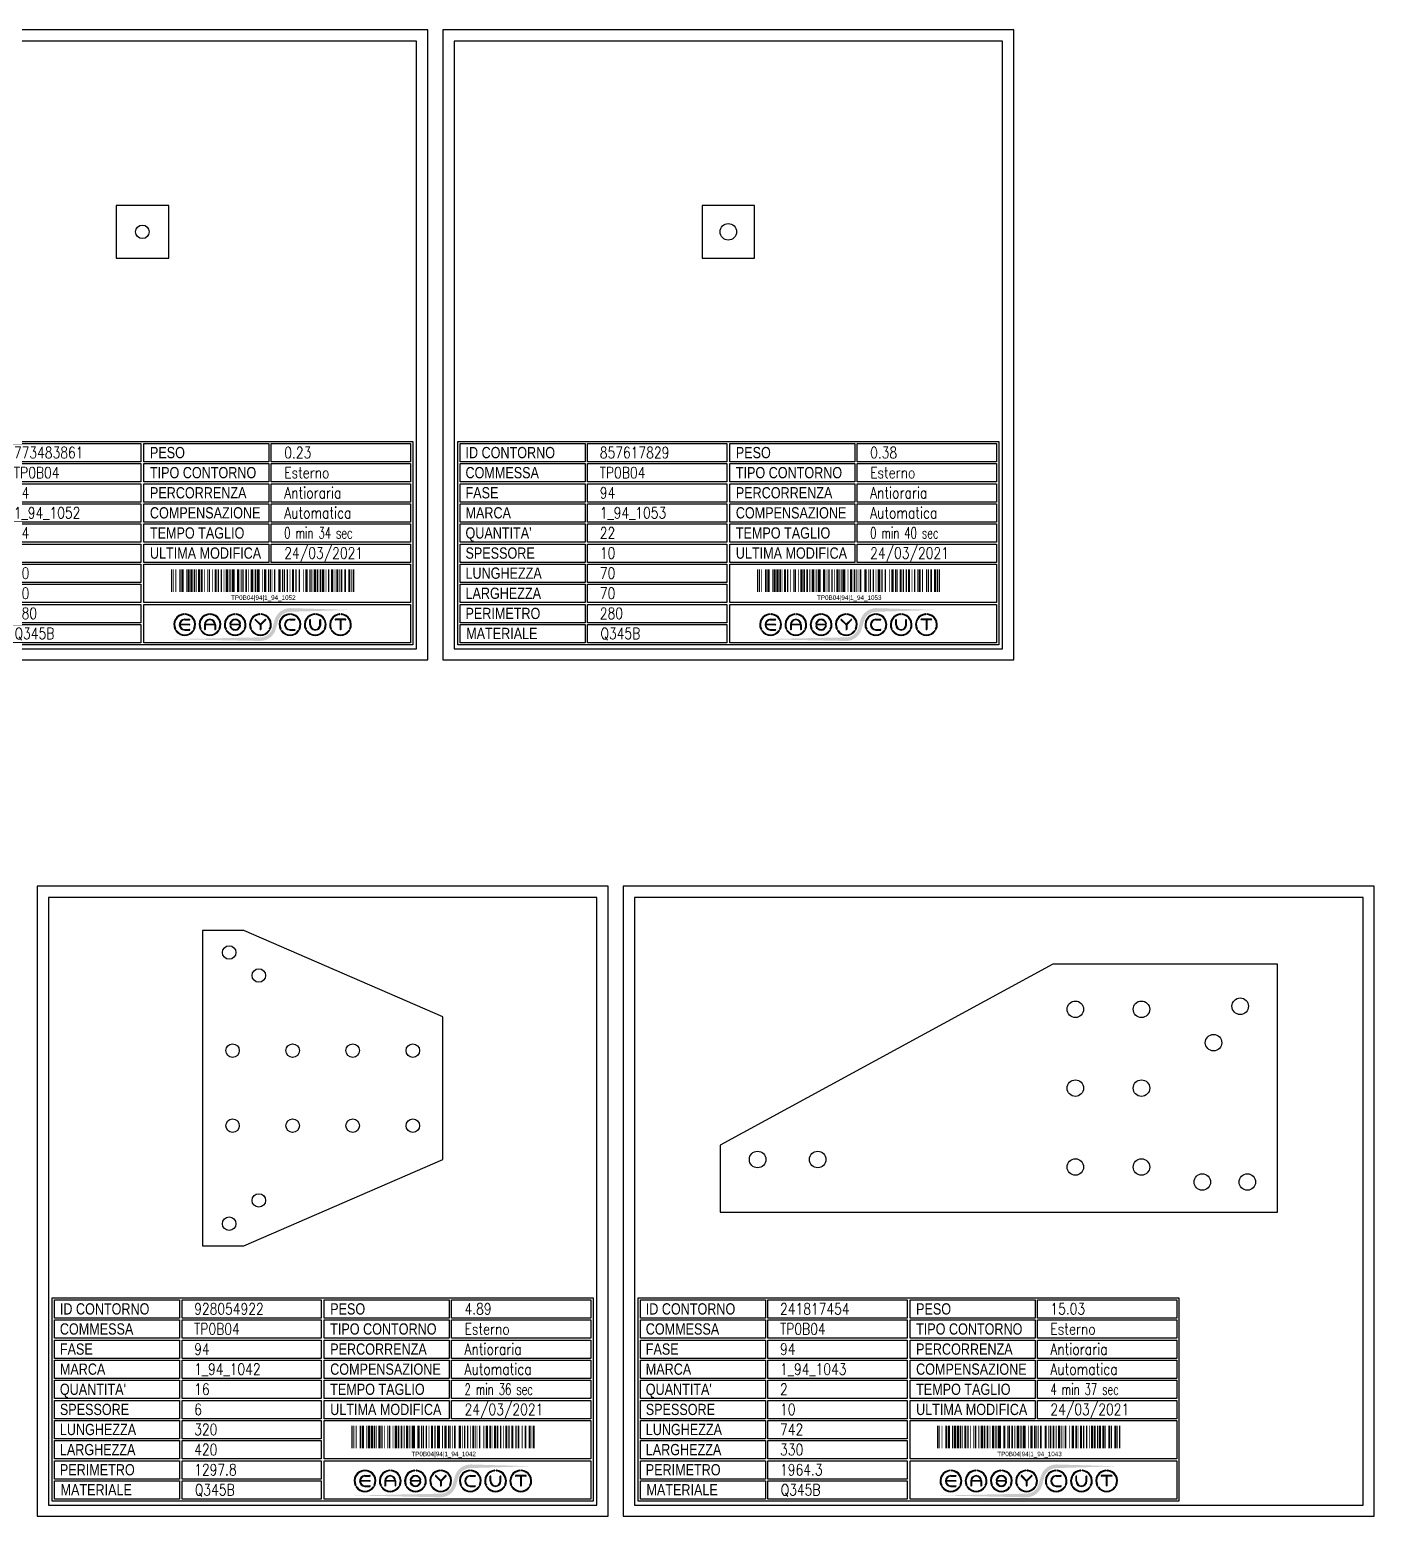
# Model space of a CAD drawing. Header units: millimetres. Extents: x -16874 to 48937, y 0 to 27575.
# Drawn here: x 11265 to 13055, y 983 to 2962 of the extents above; entities that cross this region are included whole.
import ezdxf
from ezdxf.enums import TextEntityAlignment as Align

# ---------------------------------------------------------------- set-up
doc = ezdxf.new("R2010")
doc.units = ezdxf.units.MM
doc.styles.add('EasyCutStyle', font='romans.shx', dxfattribs={"width": 0.8})
doc.styles.add('EasyCutStyle1', font='arial.ttf', dxfattribs={"width": 0.8})
doc.styles.get("Standard").update_dxf_attribs({"font": 'arial.ttf'})

# ---------------------------------------------------------------- blocks, each defined once
blk = doc.blocks.new('*U10')
at = {"color": 5}
blk.add_lwpolyline([(0, 0), (760, 0), (760, 839), (0, 839)], close=True, dxfattribs=at)
at = {"color": 7}
blk.add_lwpolyline([(15, 15), (745, 15), (745, 824), (15, 824)], close=True, dxfattribs=at)
at = {"color": 253}
blk.add_lwpolyline([(20, 291), (740, 291), (740, 20), (20, 20)], close=True, dxfattribs=at)
at = {"color": 2}
for points in [[(23, 288.1), (189.3, 288.1), (189.3, 263.7), (23, 263.7)], [(23, 288.1), (189.3, 288.1), (189.3, 263.7), (23, 263.7)], [(381.9, 288.1), (548.3, 288.1), (548.3, 263.7), (381.9, 263.7)], [(23, 261.4), (189.3, 261.4), (189.3, 237), (23, 237)], [(381.9, 261.4), (548.3, 261.4), (548.3, 237), (381.9, 237)], [(23, 234.6), (189.3, 234.6), (189.3, 210.2), (23, 210.2)], [(381.9, 234.6), (548.3, 234.6), (548.3, 210.2), (381.9, 210.2)], [(23, 207.9), (189.3, 207.9), (189.3, 183.4), (23, 183.4)], [(381.9, 207.9), (548.3, 207.9), (548.3, 183.4), (381.9, 183.4)], [(23, 181.1), (189.3, 181.1), (189.3, 156.7), (23, 156.7)], [(381.9, 181.1), (548.3, 181.1), (548.3, 156.7), (381.9, 156.7)], [(23, 154.3), (189.3, 154.3), (189.3, 129.9), (23, 129.9)], [(381.9, 154.3), (548.3, 154.3), (548.3, 129.9), (381.9, 129.9)], [(23, 127.6), (189.3, 127.6), (189.3, 103.1), (23, 103.1)], [(23, 100.8), (189.3, 100.8), (189.3, 76.4), (23, 76.4)], [(23, 74), (189.3, 74), (189.3, 49.6), (23, 49.6)], [(23, 47.3), (189.3, 47.3), (189.3, 22.9), (23, 22.9)]]:
    blk.add_lwpolyline(points, close=True, dxfattribs=at)
at = {"color": 1}
for points in [[(192.7, 288.1), (378.1, 288.1), (378.1, 263.7), (192.7, 263.7)], [(551.6, 288.1), (737, 288.1), (737, 263.7), (551.6, 263.7)], [(192.7, 261.4), (378.1, 261.4), (378.1, 237), (192.7, 237)], [(551.6, 261.4), (737, 261.4), (737, 237), (551.6, 237)], [(192.7, 234.6), (378.1, 234.6), (378.1, 210.2), (192.7, 210.2)], [(551.6, 234.6), (737, 234.6), (737, 210.2), (551.6, 210.2)], [(192.7, 207.9), (378.1, 207.9), (378.1, 183.4), (192.7, 183.4)], [(551.6, 207.9), (737, 207.9), (737, 183.4), (551.6, 183.4)], [(192.7, 181.1), (378.1, 181.1), (378.1, 156.7), (192.7, 156.7)], [(551.6, 181.1), (737, 181.1), (737, 156.7), (551.6, 156.7)], [(192.7, 154.3), (378.1, 154.3), (378.1, 129.9), (192.7, 129.9)], [(551.6, 154.3), (737, 154.3), (737, 129.9), (551.6, 129.9)], [(192.7, 127.6), (378.1, 127.6), (378.1, 103.1), (192.7, 103.1)], [(381.9, 127.6), (737, 127.6), (737, 76.4), (381.9, 76.4)], [(192.7, 100.8), (378.1, 100.8), (378.1, 76.4), (192.7, 76.4)], [(192.7, 74), (378.1, 74), (378.1, 49.6), (192.7, 49.6)], [(381.9, 74), (737, 74), (737, 22.9), (381.9, 22.9)], [(192.7, 47.3), (378.1, 47.3), (378.1, 22.9), (192.7, 22.9)]]:
    blk.add_lwpolyline(points, close=True, dxfattribs=at)
at = {"color": 161, "style": 'EasyCutStyle1', "width": 0.8}
for s, p in [('ID CONTORNO', (30.1, 268.6)), ('PESO', (390, 268.6)), ('COMMESSA', (30.1, 241.9)), ('TIPO CONTORNO', (390, 241.9)), ('FASE', (30.1, 215.1)), ('PERCORRENZA', (390, 215.1)), ('MARCA', (30.1, 188.4)), ('COMPENSAZIONE', (390, 188.4)), ("QUANTITA'", (30.1, 161.6)), ('TEMPO TAGLIO', (390, 161.6)), ('SPESSORE', (30.1, 134.8)), ('ULTIMA MODIFICA', (390, 134.8)), ('LUNGHEZZA', (30.1, 108.1)), ('LARGHEZZA', (30.1, 81.3)), ('PERIMETRO', (30.1, 54.5)), ('MATERIALE', (31, 27.8))]:
    blk.add_text(s, height=15, dxfattribs=at).set_placement(p)
at = {"style": 'EasyCutStyle'}
for tag, p, width in [('IDSHAPE', (208.9, 268.6), 0.8), ('WEIGTHSHAPE', (568.8, 268.6), 0.8), ('ORDERSHAPE', (208.9, 241.9), 0.8), ('TYPESHAPE', (568.8, 241.9), 0.8), ('PHASESHAPE', (208.9, 215.1), 0.8), ('JOUSHAPE', (568.8, 215.1), 0.8), ('MKSHAPE', (208.9, 188.4), 0.8), ('COMPSHAPE', (568.8, 188.4), 0.8), ('QTASHAPE', (208.9, 161.6), 0.8), ('TIMECUTSHAPE', (568.8, 161.6), 0.65), ('TKSHAPE', (208.9, 134.8), 0.8), ('LASTMODIFYSHAPE', (568.8, 134.8), 0.8), ('LENGTHSHAPE', (208.9, 108.1), 0.8), ('HEIGHTSHAPE', (208.9, 81.3), 0.8), ('PERIMETERSHAPE', (208.9, 54.5), 0.8), ('MATSHAPE', (209.8, 27.8), 0.8)]:
    blk.add_attdef(tag, p, '', height=15, dxfattribs=dict(at, width=width))
blk = doc.blocks.new('Logo')
h = blk.add_hatch(color=256)
h.set_gradient(color1=(255, 0, 0), color2=(255, 255, 0), tint=1)
h.paths.add_polyline_path([(20.5, 4.4, -0.339454), (37.1, 17.2), (118.6, 19.6), (37.1, 22, 0.339454), (15.8, 5.7), (13.2, -4.2, -0.339454), (-3.4, -16.9), (-118.2, -19.3), (-3.4, -21.7, 0.339454), (17.8, -5.4)])
for color, points in [(140, [(-115.9, -5.7, -1), (-116.7, -6.1, -0.520567), (-104.9, 14.3, -1), (-104.9, 13.5, 0.520567)]), (256, [(-97.3, 0.4), (-110, 0.4, -0.394366), (-103.7, 6.3), (-97.3, 6.3, 1), (-97.3, 7.2), (-103.7, 7.2, 1), (-103.7, -7.2), (-97.3, -7.2, 1), (-97.3, -6.3), (-103.7, -6.3, -0.394366), (-110, -0.4), (-97.3, -0.4, 1)]), (140, [(-91.4, -5.7, 1), (-90.6, -6.1, 0.520567), (-102.4, 14.3, 0.916853), (-102.6, 13.5, 0.043377), (-102.5, 13.5, -0.520567)]), (140, [(-82.3, -5.7, -1), (-83.1, -6.1, -0.520567), (-71.3, 14.3, -1), (-71.3, 13.5, 0.520567)]), (140, [(-57.8, -5.7, 1), (-57, -6.1, 0.520567), (-68.8, 14.3, 1), (-68.9, 13.5, -0.520567)]), (140, [(-48.7, -5.7, -1), (-49.5, -6.1, -0.520567), (-37.7, 14.3, -1), (-37.7, 13.5, 0.520567)]), (256, [(-31.2, -0.4, -0.486114), (-30.3, -1.5, -0.776377), (-42.6, -1.6, 1), (-43.4, -1.9, 0.776377), (-29.5, -1.7, 0.486114), (-31.2, 0.4), (-41.8, 0.4, -0.486114), (-42.6, 1.5, -0.776377), (-30.4, 1.6, 1), (-29.5, 1.9, 0.776377), (-43.5, 1.7, 0.486114), (-41.8, -0.4)]), (140, [(-24.2, -5.7, 1), (-23.4, -6.1, 0.520567), (-35.2, 14.3, 1), (-35.3, 13.5, -0.520567)]), (140, [(-15.1, -5.7, -1), (-15.9, -6.1, -0.520567), (-4.1, 14.3, -1), (-4.1, 13.5, 0.520567)]), (256, [(-9.3, 7.1, 1), (-10, 6.5), (-3.3, -0.2), (-3.3, -6.3, 1), (-2.4, -6.3), (-2.4, -0.2), (4.2, 6.5, 1), (3.6, 7.1), (-2.9, 0.6)]), (140, [(9.4, -5.7, 1), (10.2, -6.1, 0.520567), (-1.6, 14.3, 1), (-1.7, 13.5, -0.520567)]), (140, [(24.2, -5.7, -1), (23.4, -6.1, -0.520567), (35.2, 14.3, -1), (35.3, 13.5, 0.520567)]), (256, [(36.5, -7.2), (42.8, -7.2, 1), (42.8, -6.3), (36.5, -6.3, -1), (36.5, 6.3), (42.8, 6.3, 1), (42.8, 7.2), (36.5, 7.2, 1)]), (140, [(48.7, -5.7, 1), (49.5, -6.1, 0.520567), (37.7, 14.3, 1), (37.7, 13.5, -0.520567)]), (140, [(57.8, -5.7, -1), (57, -6.1, -0.520567), (68.8, 14.3, -1), (68.9, 13.5, 0.520567)]), (256, [(63.7, 0), (63.7, 6.3, 1), (62.9, 6.3), (62.9, 0, 1), (77.3, 0), (77.3, 6.3, 1), (76.4, 6.3), (76.4, 0, -1)]), (140, [(82.3, -5.7, 1), (83.1, -6.1, 0.520567), (71.3, 14.3, 1), (71.3, 13.5, -0.520567)]), (140, [(91.4, -5.7, -1), (90.6, -6.1, -0.520567), (102.4, 14.3, -1), (102.5, 13.5, 0.520567)]), (256, [(96.9, 7.2, 1), (96.9, 6.3), (103.2, 6.3), (103.2, -6.3, 1), (104.1, -6.3), (104.1, 6.3), (110.4, 6.3, 1), (110.4, 7.2)]), (140, [(115.9, -5.7, 1), (116.7, -6.1, 0.520567), (104.9, 14.3, 1), (104.9, 13.5, -0.520567)]), (140, [(-91.9, -8.3, 1), (-92.6, -7.8, -0.520567), (-114.8, -7.8, 1), (-115.5, -8.3, 0.520567)]), (140, [(-58.3, -8.3, 1), (-59, -7.8, -0.520567), (-81.2, -7.8, 1), (-81.9, -8.3, 0.520567)]), (140, [(-24.7, -8.3, 1), (-25.4, -7.8, -0.520567), (-47.6, -7.8, 1), (-48.3, -8.3, 0.520567)]), (140, [(8.9, -8.3, 1), (8.2, -7.8, -0.520567), (-14, -7.8, 1), (-14.7, -8.3, 0.520567)]), (140, [(48.3, -8.3, 1), (47.6, -7.8, -0.520567), (25.4, -7.8, 1), (24.7, -8.3, 0.520567)]), (140, [(81.9, -8.3, 1), (81.2, -7.8, -0.520567), (59, -7.8, 1), (58.3, -8.3, 0.520567)]), (140, [(115.5, -8.3, 1), (114.8, -7.8, -0.520567), (92.6, -7.8, 1), (91.9, -8.3, 0.520567)])]:
    blk.add_hatch(color=color).paths.add_polyline_path(points)
h = blk.add_hatch(color=256)
h.paths.add_polyline_path([(-63.7, -0.4), (-63.7, -6.3, 1), (-62.9, -6.3), (-62.9, 0, 1), (-77.3, 0), (-77.3, -6.3, 1), (-76.4, -6.3), (-76.4, -0.4)])
h.paths.add_polyline_path([(-76.4, 0.4, -0.933992), (-63.8, 0.4)], flags=16)
for p, q in [((-97.3, 0.4), (-110, 0.4)), ((-103.7, 7.2), (-97.3, 7.2)), ((-103.7, 6.3), (-97.3, 6.3)), ((-77.3, 0), (-77.3, -6.3)), ((-63.8, 0.4), (-76.4, 0.4)), ((-62.9, 0), (-62.9, -6.3)), ((-31.2, 0.4), (-41.8, 0.4)), ((-3.3, -0.2), (-10, 6.5)), ((-2.9, 0.6), (-9.3, 7.1)), ((-2.9, 0.6), (3.6, 7.1)), ((-2.4, -0.2), (4.2, 6.5)), ((36.5, 7.2), (42.8, 7.2)), ((36.5, 6.3), (42.8, 6.3)), ((62.9, 0), (62.9, 6.3)), ((63.7, 0), (63.7, 6.3)), ((76.4, 0), (76.4, 6.3)), ((77.3, 0), (77.3, 6.3)), ((110.4, 7.2), (96.9, 7.2)), ((103.2, 6.3), (96.9, 6.3)), ((103.2, 6.3), (103.2, -6.3)), ((104.1, 6.3), (104.1, -6.3)), ((110.4, 6.3), (104.1, 6.3)), ((-97.3, -0.4), (-110, -0.4)), ((-103.7, -6.3), (-97.3, -6.3)), ((-103.7, -7.2), (-97.3, -7.2)), ((-76.4, -0.4), (-76.4, -6.3)), ((-63.7, -0.4), (-76.4, -0.4)), ((-63.7, -0.4), (-63.7, -6.3)), ((-31.2, -0.4), (-41.8, -0.4)), ((-3.3, -0.2), (-3.3, -6.3)), ((-2.4, -0.2), (-2.4, -6.3)), ((36.5, -6.3), (42.8, -6.3)), ((36.5, -7.2), (42.8, -7.2))]:
    blk.add_line(p, q)
at = {"color": 140}
for centre, radius, start, end in [((-103.7, 0), 14.4, 95, 205), ((-103.7, 0), 13.5, 95, 205), ((-104.9, 13.9), 0.432, 275, 95), ((-102.5, 13.9), 0.432, 85, 265), ((-103.7, 0), 13.5, 335, 85), ((-103.7, 0), 14.4, 335, 85), ((-70.1, 0), 14.4, 95, 205), ((-70.1, 0), 13.5, 95, 205), ((-71.3, 13.9), 0.432, 275, 95), ((-68.9, 13.9), 0.432, 85, 265), ((-70.1, 0), 13.5, 335, 85), ((-70.1, 0), 14.4, 335, 85), ((-36.5, 0), 14.4, 95, 205), ((-36.5, 0), 13.5, 95, 205), ((-37.7, 13.9), 0.432, 275, 95), ((-35.3, 13.9), 0.432, 85, 265), ((-36.5, 0), 13.5, 335, 85), ((-36.5, 0), 14.4, 335, 85), ((-2.9, 0), 14.4, 95, 205), ((-2.9, 0), 13.5, 95, 205), ((-4.1, 13.9), 0.432, 275, 95), ((-1.7, 13.9), 0.432, 85, 265), ((-2.9, 0), 13.5, 335, 85), ((-2.9, 0), 14.4, 335, 85), ((36.5, 0), 14.4, 95, 205), ((36.5, 0), 13.5, 95, 205), ((35.3, 13.9), 0.432, 275, 95), ((37.7, 13.9), 0.432, 85, 265), ((36.5, 0), 14.4, 335, 85), ((36.5, 0), 13.5, 335, 85), ((70.1, 0), 14.4, 95, 205), ((70.1, 0), 13.5, 95, 205), ((68.9, 13.9), 0.432, 275, 95), ((71.3, 13.9), 0.432, 85, 265), ((70.1, 0), 14.4, 335, 85), ((70.1, 0), 13.5, 335, 85), ((103.7, 0), 14.4, 95, 205), ((103.7, 0), 13.5, 95, 205), ((102.5, 13.9), 0.432, 275, 95), ((104.9, 13.9), 0.432, 85, 265), ((103.7, 0), 14.4, 335, 85), ((103.7, 0), 13.5, 335, 85), ((-116.3, -5.9), 0.432, 205, 25), ((-115.1, -8), 0.432, 35, 215), ((-103.7, 0), 14.4, 215, 325), ((-103.7, 0), 13.5, 215, 325), ((-92.2, -8), 0.432, 325, 145), ((-91, -5.9), 0.432, 155, 335), ((-82.7, -5.9), 0.432, 205, 25), ((-81.5, -8), 0.432, 35, 215), ((-70.1, 0), 14.4, 215, 325), ((-70.1, 0), 13.5, 215, 325), ((-58.6, -8), 0.432, 325, 145), ((-57.4, -5.9), 0.432, 155, 335), ((-49.1, -5.9), 0.432, 205, 25), ((-47.9, -8), 0.432, 35, 215), ((-36.5, 0), 14.4, 215, 325), ((-36.5, 0), 13.5, 215, 325), ((-25, -8), 0.432, 325, 145), ((-23.8, -5.9), 0.432, 155, 335), ((-15.5, -5.9), 0.432, 205, 25), ((-14.3, -8), 0.432, 35, 215), ((-2.9, 0), 14.4, 215, 325), ((-2.9, 0), 13.5, 215, 325), ((8.6, -8), 0.432, 325, 145), ((9.8, -5.9), 0.432, 155, 335), ((23.8, -5.9), 0.432, 205, 25), ((25, -8), 0.432, 35, 215), ((36.5, 0), 14.4, 215, 325), ((36.5, 0), 13.5, 215, 325), ((47.9, -8), 0.432, 325, 145), ((49.1, -5.9), 0.432, 155, 335), ((57.4, -5.9), 0.432, 205, 25), ((58.6, -8), 0.432, 35, 215), ((70.1, 0), 14.4, 215, 325), ((70.1, 0), 13.5, 215, 325), ((81.5, -8), 0.432, 325, 145), ((82.7, -5.9), 0.432, 155, 335), ((91, -5.9), 0.432, 205, 25), ((92.2, -8), 0.432, 35, 215), ((103.7, 0), 14.4, 215, 325), ((103.7, 0), 13.5, 215, 325), ((115.1, -8), 0.432, 325, 145), ((116.3, -5.9), 0.432, 155, 335)]:
    blk.add_arc(centre, radius, start, end, dxfattribs=at)
for centre, radius, start, end in [((-103.7, 0), 7.2, 90, 270), ((-103.7, 0), 6.34, 90, 176.0904), ((-97.3, 6.8), 0.432, 270, 90), ((-97.3, 0), 0.432, 270, 90), ((-70.1, 0), 7.2, 0, 180), ((-70.1, 0), 6.34, 3.9096, 176.0904), ((-36.5, 0), 7.2, 15, 166.2998), ((-41.8, 1.3), 1.73, 166.2998, 270), ((-41.8, 1.3), 0.864, 166.2998, 270), ((-36.5, 0), 6.34, 15, 166.2998), ((-31.2, -1.3), 1.73, 346.2998, 90), ((-29.9, 1.8), 0.432, 195, 15), ((-9.6, 6.8), 0.432, 45, 225), ((3.9, 6.8), 0.432, 315, 135), ((36.5, 0), 7.2, 90, 270), ((36.5, 0), 6.34, 90, 270), ((42.8, 6.8), 0.432, 270, 90), ((63.3, 6.3), 0.432, 0, 180), ((70.1, 0), 7.2, 180, 0), ((70.1, 0), 6.34, 180, 0), ((76.8, 6.3), 0.432, 0, 180), ((96.9, 6.8), 0.432, 90, 270), ((110.4, 6.8), 0.432, 270, 90), ((-103.7, 0), 6.34, 183.9096, 270), ((-97.3, -6.8), 0.432, 270, 90), ((-76.8, -6.3), 0.432, 180, 0), ((-63.3, -6.3), 0.432, 180, 0), ((-43, -1.8), 0.432, 15, 195), ((-36.5, 0), 7.2, 195, 346.2998), ((-36.5, 0), 6.34, 195, 346.2998), ((-31.2, -1.3), 0.864, 346.2998, 90), ((-2.9, -6.3), 0.432, 180, 0), ((42.8, -6.8), 0.432, 270, 90), ((103.7, -6.3), 0.432, 180, 0)]:
    blk.add_arc(centre, radius, start, end)
blk = doc.blocks.new('BARCODE128_928054922', base_point=(11814.9, 1063.2))
at = {"linetype": 'Continuous'}
for points, const_width in [([(11815.9, 1063.2), (11815.9, 1093.2)], 2), ([(11818.4, 1063.2), (11818.4, 1093.2)], 1), ([(11821.4, 1063.2), (11821.4, 1093.2)], 1), ([(11826.9, 1063.2), (11826.9, 1093.2)], 2), ([(11830.4, 1063.2), (11830.4, 1093.2)], 3), ([(11835.4, 1063.2), (11835.4, 1093.2)], 1), ([(11838.4, 1063.2), (11838.4, 1093.2)], 3), ([(11842.4, 1063.2), (11842.4, 1093.2)], 3), ([(11845.9, 1063.2), (11845.9, 1093.2)], 2), ([(11848.4, 1063.2), (11848.4, 1093.2)], 1), ([(11852.4, 1063.2), (11852.4, 1093.2)], 3), ([(11855.9, 1063.2), (11855.9, 1093.2)], 2), ([(11859.4, 1063.2), (11859.4, 1093.2)], 1), ([(11863.4, 1063.2), (11863.4, 1093.2)], 1), ([(11865.9, 1063.2), (11865.9, 1093.2)], 2), ([(11870.4, 1063.2), (11870.4, 1093.2)], 1), ([(11874.4, 1063.2), (11874.4, 1093.2)], 3), ([(11877.9, 1063.2), (11877.9, 1093.2)], 2), ([(11881.9, 1063.2), (11881.9, 1093.2)], 2), ([(11885.4, 1063.2), (11885.4, 1093.2)], 1), ([(11889.4, 1063.2), (11889.4, 1093.2)], 3), ([(11892.4, 1063.2), (11892.4, 1093.2)], 1), ([(11894.4, 1063.2), (11894.4, 1093.2)], 1), ([(11897.9, 1063.2), (11897.9, 1093.2)], 4), ([(11904.4, 1063.2), (11904.4, 1093.2)], 3), ([(11908.4, 1063.2), (11908.4, 1093.2)], 1), ([(11910.9, 1063.2), (11910.9, 1093.2)], 2), ([(11914.9, 1063.2), (11914.9, 1093.2)], 2), ([(11918.4, 1063.2), (11918.4, 1093.2)], 1), ([(11922.4, 1063.2), (11922.4, 1093.2)], 3), ([(11925.4, 1063.2), (11925.4, 1093.2)], 1), ([(11927.4, 1063.2), (11927.4, 1093.2)], 1), ([(11930.9, 1063.2), (11930.9, 1093.2)], 4), ([(11936.4, 1063.2), (11936.4, 1093.2)], 1), ([(11940.4, 1063.2), (11940.4, 1093.2)], 3), ([(11944.9, 1063.2), (11944.9, 1093.2)], 2), ([(11947.4, 1063.2), (11947.4, 1093.2)], 1), ([(11949.4, 1063.2), (11949.4, 1093.2)], 1), ([(11952.9, 1063.2), (11952.9, 1093.2)], 2), ([(11959.4, 1063.2), (11959.4, 1093.2)], 3), ([(11963.4, 1063.2), (11963.4, 1093.2)], 1), ([(11965.9, 1063.2), (11965.9, 1093.2)], 2), ([(11969.9, 1063.2), (11969.9, 1093.2)], 2), ([(11973.4, 1063.2), (11973.4, 1093.2)], 1), ([(11977.4, 1063.2), (11977.4, 1093.2)], 3), ([(11980.4, 1063.2), (11980.4, 1093.2)], 1), ([(11982.4, 1063.2), (11982.4, 1093.2)], 1), ([(11985.9, 1063.2), (11985.9, 1093.2)], 2), ([(11991.4, 1063.2), (11991.4, 1093.2)], 1), ([(11995.4, 1063.2), (11995.4, 1093.2)], 3), ([(11999.9, 1063.2), (11999.9, 1093.2)], 2), ([(12002.4, 1063.2), (12002.4, 1093.2)], 1), ([(12006.4, 1063.2), (12006.4, 1093.2)], 3), ([(12009.9, 1063.2), (12009.9, 1093.2)], 2), ([(12013.9, 1063.2), (12013.9, 1093.2)], 2), ([(12017.4, 1063.2), (12017.4, 1093.2)], 1), ([(12021.4, 1063.2), (12021.4, 1093.2)], 3), ([(12024.9, 1063.2), (12024.9, 1093.2)], 2), ([(12029.4, 1063.2), (12029.4, 1093.2)], 3), ([(12033.4, 1063.2), (12033.4, 1093.2)], 1), ([(12035.4, 1063.2), (12035.4, 1093.2)], 1), ([(12037.9, 1063.2), (12037.9, 1093.2)], 2), ([(12042.4, 1063.2), (12042.4, 1093.2)], 1), ([(12046.9, 1063.2), (12046.9, 1093.2)], 2), ([(12052.4, 1063.2), (12052.4, 1093.2)], 3), ([(12055.4, 1063.2), (12055.4, 1093.2)], 1), ([(12057.9, 1063.2), (12057.9, 1093.2)], 2)]:
    blk.add_lwpolyline(points, dxfattribs=dict(at, const_width=const_width))
blk.add_text('TP0B04|94|1_94_1042', height=6).set_placement((11937.9, 1052.7), align=Align.CENTER)
blk = doc.blocks.new('*U13')
at = {"color": 5}
blk.add_lwpolyline([(0, 0), (1000, 0), (1000, 839), (0, 839)], close=True, dxfattribs=at)
at = {"color": 7}
blk.add_lwpolyline([(15, 15), (985, 15), (985, 824), (15, 824)], close=True, dxfattribs=at)
at = {"color": 253}
blk.add_lwpolyline([(20, 291), (740, 291), (740, 20), (20, 20)], close=True, dxfattribs=at)
at = {"color": 2}
for points in [[(23, 288.1), (189.3, 288.1), (189.3, 263.7), (23, 263.7)], [(23, 288.1), (189.3, 288.1), (189.3, 263.7), (23, 263.7)], [(381.9, 288.1), (548.3, 288.1), (548.3, 263.7), (381.9, 263.7)], [(23, 261.4), (189.3, 261.4), (189.3, 237), (23, 237)], [(381.9, 261.4), (548.3, 261.4), (548.3, 237), (381.9, 237)], [(23, 234.6), (189.3, 234.6), (189.3, 210.2), (23, 210.2)], [(381.9, 234.6), (548.3, 234.6), (548.3, 210.2), (381.9, 210.2)], [(23, 207.9), (189.3, 207.9), (189.3, 183.4), (23, 183.4)], [(381.9, 207.9), (548.3, 207.9), (548.3, 183.4), (381.9, 183.4)], [(23, 181.1), (189.3, 181.1), (189.3, 156.7), (23, 156.7)], [(381.9, 181.1), (548.3, 181.1), (548.3, 156.7), (381.9, 156.7)], [(23, 154.3), (189.3, 154.3), (189.3, 129.9), (23, 129.9)], [(381.9, 154.3), (548.3, 154.3), (548.3, 129.9), (381.9, 129.9)], [(23, 127.6), (189.3, 127.6), (189.3, 103.1), (23, 103.1)], [(23, 100.8), (189.3, 100.8), (189.3, 76.4), (23, 76.4)], [(23, 74), (189.3, 74), (189.3, 49.6), (23, 49.6)], [(23, 47.3), (189.3, 47.3), (189.3, 22.9), (23, 22.9)]]:
    blk.add_lwpolyline(points, close=True, dxfattribs=at)
at = {"color": 1}
for points in [[(192.7, 288.1), (378.1, 288.1), (378.1, 263.7), (192.7, 263.7)], [(551.6, 288.1), (737, 288.1), (737, 263.7), (551.6, 263.7)], [(192.7, 261.4), (378.1, 261.4), (378.1, 237), (192.7, 237)], [(551.6, 261.4), (737, 261.4), (737, 237), (551.6, 237)], [(192.7, 234.6), (378.1, 234.6), (378.1, 210.2), (192.7, 210.2)], [(551.6, 234.6), (737, 234.6), (737, 210.2), (551.6, 210.2)], [(192.7, 207.9), (378.1, 207.9), (378.1, 183.4), (192.7, 183.4)], [(551.6, 207.9), (737, 207.9), (737, 183.4), (551.6, 183.4)], [(192.7, 181.1), (378.1, 181.1), (378.1, 156.7), (192.7, 156.7)], [(551.6, 181.1), (737, 181.1), (737, 156.7), (551.6, 156.7)], [(192.7, 154.3), (378.1, 154.3), (378.1, 129.9), (192.7, 129.9)], [(551.6, 154.3), (737, 154.3), (737, 129.9), (551.6, 129.9)], [(192.7, 127.6), (378.1, 127.6), (378.1, 103.1), (192.7, 103.1)], [(381.9, 127.6), (737, 127.6), (737, 76.4), (381.9, 76.4)], [(192.7, 100.8), (378.1, 100.8), (378.1, 76.4), (192.7, 76.4)], [(192.7, 74), (378.1, 74), (378.1, 49.6), (192.7, 49.6)], [(381.9, 74), (737, 74), (737, 22.9), (381.9, 22.9)], [(192.7, 47.3), (378.1, 47.3), (378.1, 22.9), (192.7, 22.9)]]:
    blk.add_lwpolyline(points, close=True, dxfattribs=at)
at = {"color": 161, "style": 'EasyCutStyle1', "width": 0.8}
for s, p in [('ID CONTORNO', (30.1, 268.6)), ('PESO', (390, 268.6)), ('COMMESSA', (30.1, 241.9)), ('TIPO CONTORNO', (390, 241.9)), ('FASE', (30.1, 215.1)), ('PERCORRENZA', (390, 215.1)), ('MARCA', (30.1, 188.4)), ('COMPENSAZIONE', (390, 188.4)), ("QUANTITA'", (30.1, 161.6)), ('TEMPO TAGLIO', (390, 161.6)), ('SPESSORE', (30.1, 134.8)), ('ULTIMA MODIFICA', (390, 134.8)), ('LUNGHEZZA', (30.1, 108.1)), ('LARGHEZZA', (30.1, 81.3)), ('PERIMETRO', (30.1, 54.5)), ('MATERIALE', (31, 27.8))]:
    blk.add_text(s, height=15, dxfattribs=at).set_placement(p)
at = {"style": 'EasyCutStyle'}
for tag, p, width in [('IDSHAPE', (208.9, 268.6), 0.8), ('WEIGTHSHAPE', (568.8, 268.6), 0.8), ('ORDERSHAPE', (208.9, 241.9), 0.8), ('TYPESHAPE', (568.8, 241.9), 0.8), ('PHASESHAPE', (208.9, 215.1), 0.8), ('JOUSHAPE', (568.8, 215.1), 0.8), ('MKSHAPE', (208.9, 188.4), 0.8), ('COMPSHAPE', (568.8, 188.4), 0.8), ('QTASHAPE', (208.9, 161.6), 0.8), ('TIMECUTSHAPE', (568.8, 161.6), 0.65), ('TKSHAPE', (208.9, 134.8), 0.8), ('LASTMODIFYSHAPE', (568.8, 134.8), 0.8), ('LENGTHSHAPE', (208.9, 108.1), 0.8), ('HEIGHTSHAPE', (208.9, 81.3), 0.8), ('PERIMETERSHAPE', (208.9, 54.5), 0.8), ('MATSHAPE', (209.8, 27.8), 0.8)]:
    blk.add_attdef(tag, p, '', height=15, dxfattribs=dict(at, width=width))
blk = doc.blocks.new('BARCODE128_241817454', base_point=(12594.9, 1063.2))
at = {"linetype": 'Continuous'}
for points, const_width in [([(12595.9, 1063.2), (12595.9, 1093.2)], 2), ([(12598.4, 1063.2), (12598.4, 1093.2)], 1), ([(12601.4, 1063.2), (12601.4, 1093.2)], 1), ([(12606.9, 1063.2), (12606.9, 1093.2)], 2), ([(12610.4, 1063.2), (12610.4, 1093.2)], 3), ([(12615.4, 1063.2), (12615.4, 1093.2)], 1), ([(12618.4, 1063.2), (12618.4, 1093.2)], 3), ([(12622.4, 1063.2), (12622.4, 1093.2)], 3), ([(12625.9, 1063.2), (12625.9, 1093.2)], 2), ([(12628.4, 1063.2), (12628.4, 1093.2)], 1), ([(12632.4, 1063.2), (12632.4, 1093.2)], 3), ([(12635.9, 1063.2), (12635.9, 1093.2)], 2), ([(12639.4, 1063.2), (12639.4, 1093.2)], 1), ([(12643.4, 1063.2), (12643.4, 1093.2)], 1), ([(12645.9, 1063.2), (12645.9, 1093.2)], 2), ([(12650.4, 1063.2), (12650.4, 1093.2)], 1), ([(12654.4, 1063.2), (12654.4, 1093.2)], 3), ([(12657.9, 1063.2), (12657.9, 1093.2)], 2), ([(12661.9, 1063.2), (12661.9, 1093.2)], 2), ([(12665.4, 1063.2), (12665.4, 1093.2)], 1), ([(12669.4, 1063.2), (12669.4, 1093.2)], 3), ([(12672.4, 1063.2), (12672.4, 1093.2)], 1), ([(12674.4, 1063.2), (12674.4, 1093.2)], 1), ([(12677.9, 1063.2), (12677.9, 1093.2)], 4), ([(12684.4, 1063.2), (12684.4, 1093.2)], 3), ([(12688.4, 1063.2), (12688.4, 1093.2)], 1), ([(12690.9, 1063.2), (12690.9, 1093.2)], 2), ([(12694.9, 1063.2), (12694.9, 1093.2)], 2), ([(12698.4, 1063.2), (12698.4, 1093.2)], 1), ([(12702.4, 1063.2), (12702.4, 1093.2)], 3), ([(12705.4, 1063.2), (12705.4, 1093.2)], 1), ([(12707.4, 1063.2), (12707.4, 1093.2)], 1), ([(12710.9, 1063.2), (12710.9, 1093.2)], 4), ([(12716.4, 1063.2), (12716.4, 1093.2)], 1), ([(12720.4, 1063.2), (12720.4, 1093.2)], 3), ([(12724.9, 1063.2), (12724.9, 1093.2)], 2), ([(12727.4, 1063.2), (12727.4, 1093.2)], 1), ([(12729.4, 1063.2), (12729.4, 1093.2)], 1), ([(12732.9, 1063.2), (12732.9, 1093.2)], 2), ([(12739.4, 1063.2), (12739.4, 1093.2)], 3), ([(12743.4, 1063.2), (12743.4, 1093.2)], 1), ([(12745.9, 1063.2), (12745.9, 1093.2)], 2), ([(12749.9, 1063.2), (12749.9, 1093.2)], 2), ([(12753.4, 1063.2), (12753.4, 1093.2)], 1), ([(12757.4, 1063.2), (12757.4, 1093.2)], 3), ([(12760.4, 1063.2), (12760.4, 1093.2)], 1), ([(12762.4, 1063.2), (12762.4, 1093.2)], 1), ([(12765.9, 1063.2), (12765.9, 1093.2)], 2), ([(12771.4, 1063.2), (12771.4, 1093.2)], 1), ([(12775.4, 1063.2), (12775.4, 1093.2)], 3), ([(12779.9, 1063.2), (12779.9, 1093.2)], 2), ([(12782.4, 1063.2), (12782.4, 1093.2)], 1), ([(12786.4, 1063.2), (12786.4, 1093.2)], 3), ([(12789.9, 1063.2), (12789.9, 1093.2)], 2), ([(12793.9, 1063.2), (12793.9, 1093.2)], 2), ([(12797.4, 1063.2), (12797.4, 1093.2)], 1), ([(12801.4, 1063.2), (12801.4, 1093.2)], 3), ([(12804.9, 1063.2), (12804.9, 1093.2)], 2), ([(12808.4, 1063.2), (12808.4, 1093.2)], 1), ([(12811.4, 1063.2), (12811.4, 1093.2)], 3), ([(12816.4, 1063.2), (12816.4, 1093.2)], 3), ([(12819.4, 1063.2), (12819.4, 1093.2)], 1), ([(12823.9, 1063.2), (12823.9, 1093.2)], 2), ([(12826.9, 1063.2), (12826.9, 1093.2)], 2), ([(12832.4, 1063.2), (12832.4, 1093.2)], 3), ([(12835.4, 1063.2), (12835.4, 1093.2)], 1), ([(12837.9, 1063.2), (12837.9, 1093.2)], 2)]:
    blk.add_lwpolyline(points, dxfattribs=dict(at, const_width=const_width))
blk.add_text('TP0B04|94|1_94_1043', height=6).set_placement((12717.9, 1052.7), align=Align.CENTER)
blk = doc.blocks.new('BARCODE128_773483861', base_point=(11574.9, 2203.2))
at = {"linetype": 'Continuous'}
for points, const_width in [([(11575.9, 2203.2), (11575.9, 2233.2)], 2), ([(11578.4, 2203.2), (11578.4, 2233.2)], 1), ([(11581.4, 2203.2), (11581.4, 2233.2)], 1), ([(11586.9, 2203.2), (11586.9, 2233.2)], 2), ([(11590.4, 2203.2), (11590.4, 2233.2)], 3), ([(11595.4, 2203.2), (11595.4, 2233.2)], 1), ([(11598.4, 2203.2), (11598.4, 2233.2)], 3), ([(11602.4, 2203.2), (11602.4, 2233.2)], 3), ([(11605.9, 2203.2), (11605.9, 2233.2)], 2), ([(11608.4, 2203.2), (11608.4, 2233.2)], 1), ([(11612.4, 2203.2), (11612.4, 2233.2)], 3), ([(11615.9, 2203.2), (11615.9, 2233.2)], 2), ([(11619.4, 2203.2), (11619.4, 2233.2)], 1), ([(11623.4, 2203.2), (11623.4, 2233.2)], 1), ([(11625.9, 2203.2), (11625.9, 2233.2)], 2), ([(11630.4, 2203.2), (11630.4, 2233.2)], 1), ([(11634.4, 2203.2), (11634.4, 2233.2)], 3), ([(11637.9, 2203.2), (11637.9, 2233.2)], 2), ([(11641.9, 2203.2), (11641.9, 2233.2)], 2), ([(11645.4, 2203.2), (11645.4, 2233.2)], 1), ([(11649.4, 2203.2), (11649.4, 2233.2)], 3), ([(11652.4, 2203.2), (11652.4, 2233.2)], 1), ([(11654.4, 2203.2), (11654.4, 2233.2)], 1), ([(11657.9, 2203.2), (11657.9, 2233.2)], 4), ([(11664.4, 2203.2), (11664.4, 2233.2)], 3), ([(11668.4, 2203.2), (11668.4, 2233.2)], 1), ([(11670.9, 2203.2), (11670.9, 2233.2)], 2), ([(11674.9, 2203.2), (11674.9, 2233.2)], 2), ([(11678.4, 2203.2), (11678.4, 2233.2)], 1), ([(11682.4, 2203.2), (11682.4, 2233.2)], 3), ([(11685.4, 2203.2), (11685.4, 2233.2)], 1), ([(11687.4, 2203.2), (11687.4, 2233.2)], 1), ([(11690.9, 2203.2), (11690.9, 2233.2)], 4), ([(11696.4, 2203.2), (11696.4, 2233.2)], 1), ([(11700.4, 2203.2), (11700.4, 2233.2)], 3), ([(11704.9, 2203.2), (11704.9, 2233.2)], 2), ([(11707.4, 2203.2), (11707.4, 2233.2)], 1), ([(11709.4, 2203.2), (11709.4, 2233.2)], 1), ([(11712.9, 2203.2), (11712.9, 2233.2)], 2), ([(11719.4, 2203.2), (11719.4, 2233.2)], 3), ([(11723.4, 2203.2), (11723.4, 2233.2)], 1), ([(11725.9, 2203.2), (11725.9, 2233.2)], 2), ([(11729.9, 2203.2), (11729.9, 2233.2)], 2), ([(11733.4, 2203.2), (11733.4, 2233.2)], 1), ([(11737.4, 2203.2), (11737.4, 2233.2)], 3), ([(11740.4, 2203.2), (11740.4, 2233.2)], 1), ([(11742.4, 2203.2), (11742.4, 2233.2)], 1), ([(11745.9, 2203.2), (11745.9, 2233.2)], 2), ([(11751.4, 2203.2), (11751.4, 2233.2)], 1), ([(11755.4, 2203.2), (11755.4, 2233.2)], 3), ([(11759.9, 2203.2), (11759.9, 2233.2)], 2), ([(11762.4, 2203.2), (11762.4, 2233.2)], 1), ([(11766.4, 2203.2), (11766.4, 2233.2)], 3), ([(11769.9, 2203.2), (11769.9, 2233.2)], 2), ([(11773.9, 2203.2), (11773.9, 2233.2)], 2), ([(11777.4, 2203.2), (11777.4, 2233.2)], 3), ([(11781.4, 2203.2), (11781.4, 2233.2)], 1), ([(11784.9, 2203.2), (11784.9, 2233.2)], 2), ([(11789.4, 2203.2), (11789.4, 2233.2)], 3), ([(11793.4, 2203.2), (11793.4, 2233.2)], 1), ([(11796.4, 2203.2), (11796.4, 2233.2)], 3), ([(11799.4, 2203.2), (11799.4, 2233.2)], 1), ([(11801.9, 2203.2), (11801.9, 2233.2)], 2), ([(11806.9, 2203.2), (11806.9, 2233.2)], 2), ([(11812.4, 2203.2), (11812.4, 2233.2)], 3), ([(11815.4, 2203.2), (11815.4, 2233.2)], 1), ([(11817.9, 2203.2), (11817.9, 2233.2)], 2)]:
    blk.add_lwpolyline(points, dxfattribs=dict(at, const_width=const_width))
blk.add_text('TP0B04|94|1_94_1052', height=6).set_placement((11697.9, 2192.7), align=Align.CENTER)
blk = doc.blocks.new('BARCODE128_857617829', base_point=(12354.9, 2203.2))
at = {"linetype": 'Continuous'}
for points, const_width in [([(12355.9, 2203.2), (12355.9, 2233.2)], 2), ([(12358.4, 2203.2), (12358.4, 2233.2)], 1), ([(12361.4, 2203.2), (12361.4, 2233.2)], 1), ([(12366.9, 2203.2), (12366.9, 2233.2)], 2), ([(12370.4, 2203.2), (12370.4, 2233.2)], 3), ([(12375.4, 2203.2), (12375.4, 2233.2)], 1), ([(12378.4, 2203.2), (12378.4, 2233.2)], 3), ([(12382.4, 2203.2), (12382.4, 2233.2)], 3), ([(12385.9, 2203.2), (12385.9, 2233.2)], 2), ([(12388.4, 2203.2), (12388.4, 2233.2)], 1), ([(12392.4, 2203.2), (12392.4, 2233.2)], 3), ([(12395.9, 2203.2), (12395.9, 2233.2)], 2), ([(12399.4, 2203.2), (12399.4, 2233.2)], 1), ([(12403.4, 2203.2), (12403.4, 2233.2)], 1), ([(12405.9, 2203.2), (12405.9, 2233.2)], 2), ([(12410.4, 2203.2), (12410.4, 2233.2)], 1), ([(12414.4, 2203.2), (12414.4, 2233.2)], 3), ([(12417.9, 2203.2), (12417.9, 2233.2)], 2), ([(12421.9, 2203.2), (12421.9, 2233.2)], 2), ([(12425.4, 2203.2), (12425.4, 2233.2)], 1), ([(12429.4, 2203.2), (12429.4, 2233.2)], 3), ([(12432.4, 2203.2), (12432.4, 2233.2)], 1), ([(12434.4, 2203.2), (12434.4, 2233.2)], 1), ([(12437.9, 2203.2), (12437.9, 2233.2)], 4), ([(12444.4, 2203.2), (12444.4, 2233.2)], 3), ([(12448.4, 2203.2), (12448.4, 2233.2)], 1), ([(12450.9, 2203.2), (12450.9, 2233.2)], 2), ([(12454.9, 2203.2), (12454.9, 2233.2)], 2), ([(12458.4, 2203.2), (12458.4, 2233.2)], 1), ([(12462.4, 2203.2), (12462.4, 2233.2)], 3), ([(12465.4, 2203.2), (12465.4, 2233.2)], 1), ([(12467.4, 2203.2), (12467.4, 2233.2)], 1), ([(12470.9, 2203.2), (12470.9, 2233.2)], 4), ([(12476.4, 2203.2), (12476.4, 2233.2)], 1), ([(12480.4, 2203.2), (12480.4, 2233.2)], 3), ([(12484.9, 2203.2), (12484.9, 2233.2)], 2), ([(12487.4, 2203.2), (12487.4, 2233.2)], 1), ([(12489.4, 2203.2), (12489.4, 2233.2)], 1), ([(12492.9, 2203.2), (12492.9, 2233.2)], 2), ([(12499.4, 2203.2), (12499.4, 2233.2)], 3), ([(12503.4, 2203.2), (12503.4, 2233.2)], 1), ([(12505.9, 2203.2), (12505.9, 2233.2)], 2), ([(12509.9, 2203.2), (12509.9, 2233.2)], 2), ([(12513.4, 2203.2), (12513.4, 2233.2)], 1), ([(12517.4, 2203.2), (12517.4, 2233.2)], 3), ([(12520.4, 2203.2), (12520.4, 2233.2)], 1), ([(12522.4, 2203.2), (12522.4, 2233.2)], 1), ([(12525.9, 2203.2), (12525.9, 2233.2)], 2), ([(12531.4, 2203.2), (12531.4, 2233.2)], 1), ([(12535.4, 2203.2), (12535.4, 2233.2)], 3), ([(12539.9, 2203.2), (12539.9, 2233.2)], 2), ([(12542.4, 2203.2), (12542.4, 2233.2)], 1), ([(12546.4, 2203.2), (12546.4, 2233.2)], 3), ([(12549.9, 2203.2), (12549.9, 2233.2)], 2), ([(12553.9, 2203.2), (12553.9, 2233.2)], 2), ([(12557.4, 2203.2), (12557.4, 2233.2)], 3), ([(12561.4, 2203.2), (12561.4, 2233.2)], 1), ([(12564.9, 2203.2), (12564.9, 2233.2)], 2), ([(12568.4, 2203.2), (12568.4, 2233.2)], 1), ([(12571.4, 2203.2), (12571.4, 2233.2)], 3), ([(12575.4, 2203.2), (12575.4, 2233.2)], 1), ([(12580.9, 2203.2), (12580.9, 2233.2)], 2), ([(12583.4, 2203.2), (12583.4, 2233.2)], 1), ([(12586.9, 2203.2), (12586.9, 2233.2)], 2), ([(12592.4, 2203.2), (12592.4, 2233.2)], 3), ([(12595.4, 2203.2), (12595.4, 2233.2)], 1), ([(12597.9, 2203.2), (12597.9, 2233.2)], 2)]:
    blk.add_lwpolyline(points, dxfattribs=dict(at, const_width=const_width))
blk.add_text('TP0B04|94|1_94_1053', height=6).set_placement((12477.9, 2192.7), align=Align.CENTER)

msp = doc.modelspace()

# ---------------------------------------------------------------- linework, layer by layer
at = {"color": 2}
for points in [[(11379.9, 2658.2), (11449.9, 2658.2), (11449.9, 2728.2), (11379.9, 2728.2)], [(12159.9, 2658.2), (12229.9, 2658.2), (12229.9, 2728.2), (12159.9, 2728.2)], [(11494.9, 1343.2), (11549.9, 1343.2), (11814.9, 1458.2), (11814.9, 1648.2), (11549.9, 1763.2), (11494.9, 1763.2)], [(12183.9, 1388.2), (12925.9, 1388.2), (12925.9, 1718.2), (12626.9, 1718.2), (12183.9, 1477.2)]]:
    msp.add_lwpolyline(points, close=True, dxfattribs=at)
at = {"color": 4}
for centre, radius in [((11414.9, 2693.2), 9), ((12194.9, 2693.2), 11), ((11530.4, 1733.7), 9), ((11569.9, 1703.2), 9), ((12656.9, 1658.2), 11), ((12744.9, 1658.2), 11), ((12876.4, 1662.2), 11), ((12840.9, 1613.7), 11), ((11534.9, 1603.2), 9), ((11614.9, 1603.2), 9), ((11694.9, 1603.2), 9), ((11774.9, 1603.2), 9), ((12656.9, 1553.2), 11), ((12744.9, 1553.2), 11), ((11534.9, 1503.2), 9), ((11614.9, 1503.2), 9), ((11694.9, 1503.2), 9), ((11774.9, 1503.2), 9), ((12233.9, 1458.2), 11), ((12313.9, 1458.2), 11), ((12656.9, 1448.2), 11), ((12744.9, 1448.2), 11), ((12825.9, 1428.2), 11), ((12885.9, 1428.2), 11), ((11569.9, 1403.7), 9), ((11530.4, 1372.7), 9)]:
    msp.add_circle(centre, radius, dxfattribs=at)

# ---------------------------------------------------------------- block references
for name, p, values in [('*U10', (11034.9, 2123.2), {'IDSHAPE': '773483861', 'ORDERSHAPE': 'TP0B04', 'PHASESHAPE': '94', 'MKSHAPE': '1_94_1052', 'TKSHAPE': '6', 'LENGTHSHAPE': '70', 'HEIGHTSHAPE': '70', 'MATSHAPE': 'Q345B', 'LASTMODIFYSHAPE': '24/03/2021', 'PERIMETERSHAPE': '280', 'WEIGTHSHAPE': '0.23', 'TYPESHAPE': 'Esterno', 'JOUSHAPE': 'Antioraria', 'COMPSHAPE': 'Automatica', 'TIMECUTSHAPE': '0 min 34 sec', 'QTASHAPE': '34'}), ('*U10', (11814.9, 2123.2), {'IDSHAPE': '857617829', 'ORDERSHAPE': 'TP0B04', 'PHASESHAPE': '94', 'MKSHAPE': '1_94_1053', 'TKSHAPE': '10', 'LENGTHSHAPE': '70', 'HEIGHTSHAPE': '70', 'MATSHAPE': 'Q345B', 'LASTMODIFYSHAPE': '24/03/2021', 'PERIMETERSHAPE': '280', 'WEIGTHSHAPE': '0.38', 'TYPESHAPE': 'Esterno', 'JOUSHAPE': 'Antioraria', 'COMPSHAPE': 'Automatica', 'TIMECUTSHAPE': '0 min 40 sec', 'QTASHAPE': '22'}), ('*U10', (11274.9, 983.2), {'IDSHAPE': '928054922', 'ORDERSHAPE': 'TP0B04', 'PHASESHAPE': '94', 'MKSHAPE': '1_94_1042', 'TKSHAPE': '6', 'LENGTHSHAPE': '320', 'HEIGHTSHAPE': '420', 'MATSHAPE': 'Q345B', 'LASTMODIFYSHAPE': '24/03/2021', 'PERIMETERSHAPE': '1297.8', 'WEIGTHSHAPE': '4.89', 'TYPESHAPE': 'Esterno', 'JOUSHAPE': 'Antioraria', 'COMPSHAPE': 'Automatica', 'TIMECUTSHAPE': '2 min 36 sec', 'QTASHAPE': '16'}), ('*U13', (12054.9, 983.2), {'IDSHAPE': '241817454', 'ORDERSHAPE': 'TP0B04', 'PHASESHAPE': '94', 'MKSHAPE': '1_94_1043', 'TKSHAPE': '10', 'LENGTHSHAPE': '742', 'HEIGHTSHAPE': '330', 'MATSHAPE': 'Q345B', 'LASTMODIFYSHAPE': '24/03/2021', 'PERIMETERSHAPE': '1964.3', 'WEIGTHSHAPE': '15.03', 'TYPESHAPE': 'Esterno', 'JOUSHAPE': 'Antioraria', 'COMPSHAPE': 'Automatica', 'TIMECUTSHAPE': '4 min 37 sec', 'QTASHAPE': '2'})]:
    msp.add_blockref(name, p).add_auto_attribs(values)
for name, p in [('BARCODE128_773483861', (11452.9, 2213.7)), ('BARCODE128_857617829', (12232.9, 2213.7)), ('Logo', (11574.9, 2170.2)), ('Logo', (12354.9, 2170.2)), ('BARCODE128_928054922', (11692.9, 1073.7)), ('BARCODE128_241817454', (12472.9, 1073.7)), ('Logo', (11814.9, 1030.2)), ('Logo', (12594.9, 1030.2))]:
    msp.add_blockref(name, p)

doc.saveas('drawing.dxf')
